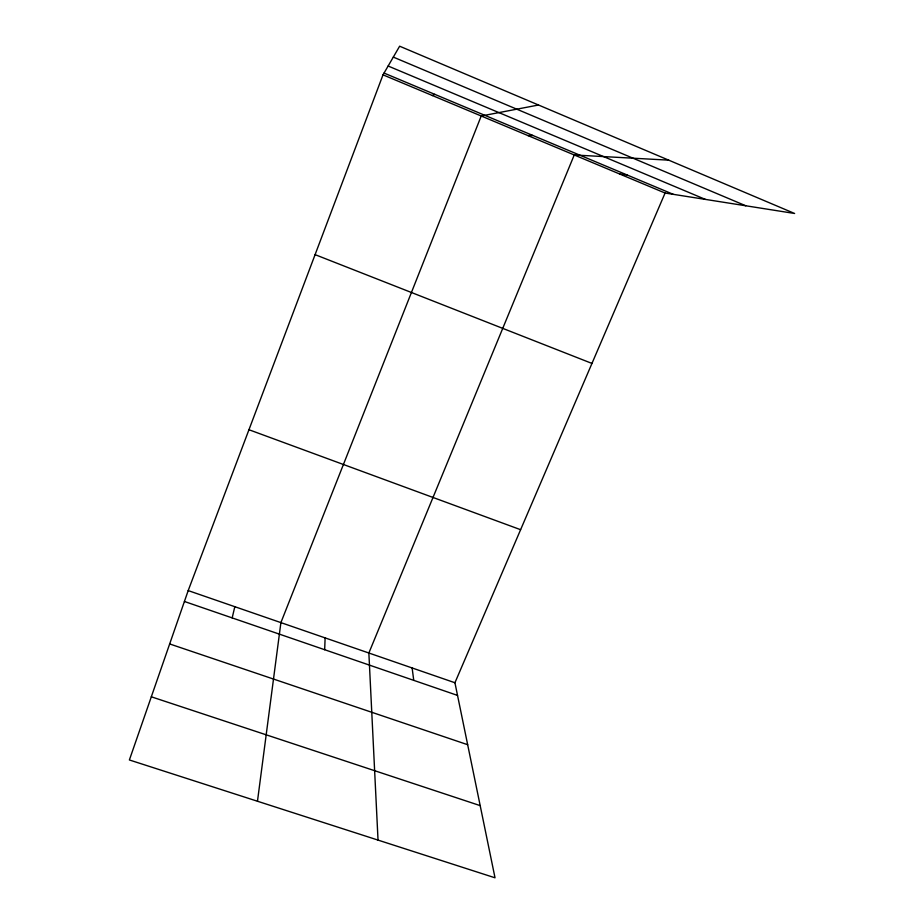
<?xml version="1.0" encoding="UTF-8"?>
<svg xmlns="http://www.w3.org/2000/svg" width="924" height="924" viewBox="0 0 924 924"><rect width="100%" height="100%" fill="white"/><g stroke="black" fill="none" stroke-linecap="round" stroke-linejoin="round"><path stroke-width="1.39" d="M324.671 649.722L325.121 637.895M257.473 801.247L280.896 622.614L481.219 115.997L538.507 105.013M232.178 617.902L234.812 606.698M188.196 590.586L129.383 759.967L495.021 877.8L454.931 682.744L665.084 193.035L794.617 213.479L399.642 46.2L383.01 74.844L188.196 590.586L454.931 682.744M432.42 95.553L434.754 94.317M528.008 135.597L532.79 135.424M668.71 160.152L574.243 154.978L368.861 653.002L378.031 840.101M619.935 174.116L627.003 174.936M151.317 696.8L480.18 805.624M169.669 643.947L467.671 744.709M184.419 601.478L457.53 695.414M248.96 429.729L520.605 529.695M315.096 254.643L591.961 363.432M384.049 73.065L673.261 194.329M383.01 74.844L665.084 193.035M388.138 66.02L705.382 199.399M393.312 57.103L745.76 205.763M412.127 667.948L413.744 680.353"/></g></svg>
